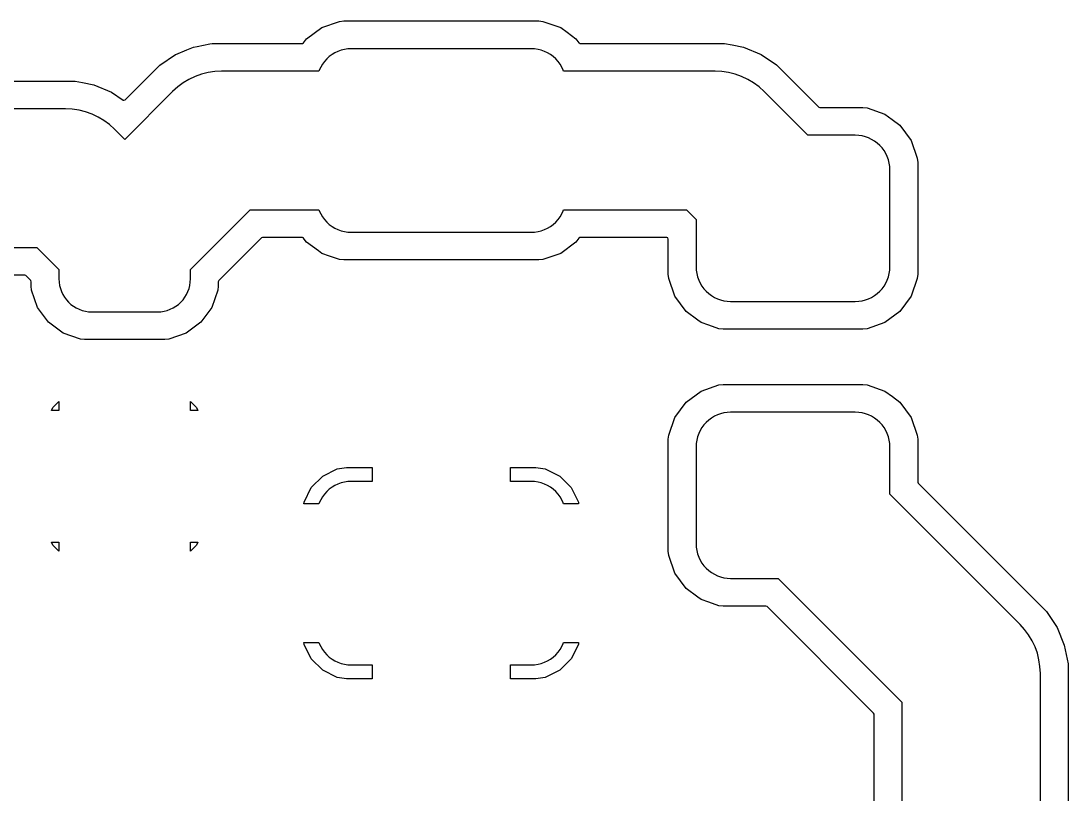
# Model space of a CAD drawing. Header units: metres. Extents: x 44.9 to 117.2, y -105.5 to -49.4.
# Drawn here: x 83.82 to 91.38, y -71.74 to -66.15 of the extents above; entities that cross this region are included whole.
import ezdxf

# ---------------------------------------------------------------- set-up
doc = ezdxf.new("R2010")
doc.units = ezdxf.units.M

msp = doc.modelspace()

# ---------------------------------------------------------------- linework, layer by layer
for points in [[(82.3239, -66.5895), (84.2075, -66.5895), (84.2075, -66.5895), (84.2075, -66.5895), (84.2075, -66.5895), (84.2075, -66.5895), (84.2075, -66.5895), (84.2613, -66.6002), (84.3428, -66.6164), (84.3428, -66.6164), (84.3428, -66.6164), (84.3428, -66.6164), (84.3428, -66.6164), (84.3428, -66.6164), (84.4703, -66.6692), (84.4703, -66.6692), (84.4703, -66.6692), (84.4703, -66.6692), (84.4703, -66.6692), (84.4703, -66.6692), (84.5544, -66.7254), (84.5608, -66.7273), (84.5689, -66.724), (84.8195, -66.4734), (84.8195, -66.4734), (84.8195, -66.4734), (84.8195, -66.4734), (84.8195, -66.4734), (84.8195, -66.4734), (84.9332, -66.3974), (84.9332, -66.3974), (84.9332, -66.3974), (84.9332, -66.3974), (84.9332, -66.3974), (84.9332, -66.3974), (84.9332, -66.3974), (84.9342, -66.3967), (84.9342, -66.3967), (84.9342, -66.3967), (84.9342, -66.3967), (84.9342, -66.3967), (84.9342, -66.3967), (85.0156, -66.363), (85.0617, -66.3439), (85.0617, -66.3439), (85.0617, -66.3439), (85.0617, -66.3439), (85.0617, -66.3439), (85.0617, -66.3439), (85.0617, -66.3439), (85.0617, -66.3439), (85.0617, -66.3439), (85.0617, -66.3439), (85.0617, -66.3439), (85.0886, -66.3386), (85.0886, -66.3386), (85.0886, -66.3386), (85.0886, -66.3386), (85.0886, -66.3386), (85.0886, -66.3386), (85.0886, -66.3386), (85.0886, -66.3386), (85.0886, -66.3386), (85.0886, -66.3386), (85.0886, -66.3386), (85.0886, -66.3386), (85.0886, -66.3386), (85.0886, -66.3386), (85.0886, -66.3386), (85.0886, -66.3386), (85.0886, -66.3386), (85.0886, -66.3386), (85.0886, -66.3386), (85.0886, -66.3386), (85.0886, -66.3386), (85.0886, -66.3386), (85.0886, -66.3386), (85.0886, -66.3386), (85.0886, -66.3386), (85.0886, -66.3386), (85.0886, -66.3386), (85.0886, -66.3386), (85.0886, -66.3386), (85.0886, -66.3386), (85.0886, -66.3386), (85.0886, -66.3386), (85.0886, -66.3386), (85.0886, -66.3386), (85.0886, -66.3386), (85.0886, -66.3386), (85.0886, -66.3386), (85.0886, -66.3386), (85.0886, -66.3386), (85.0886, -66.3386), (85.0886, -66.3386), (85.0886, -66.3386), (85.0886, -66.3386), (85.0886, -66.3386), (85.0886, -66.3386), (85.0886, -66.3386), (85.0886, -66.3386), (85.1816, -66.3201), (85.197, -66.317), (85.197, -66.317), (85.197, -66.317), (85.197, -66.317), (85.197, -66.317), (85.197, -66.317), (85.8488, -66.317), (85.8506, -66.3169), (85.8581, -66.3123), (85.8798, -66.2829), (85.8798, -66.2829), (85.8798, -66.2829), (85.8798, -66.2829), (85.8798, -66.2829), (85.8798, -66.2829), (85.8798, -66.2829), (85.8798, -66.2829), (85.8798, -66.2829), (85.8798, -66.2829), (85.8798, -66.2829), (85.8798, -66.2829), (85.9891, -66.2022), (85.9891, -66.2022), (85.9891, -66.2022), (85.9891, -66.2022), (85.9891, -66.2022), (85.9891, -66.2022), (85.9891, -66.2022), (85.9891, -66.2022), (85.9891, -66.2022), (85.9891, -66.2022), (85.9891, -66.2022), (85.9891, -66.2022), (85.9891, -66.2022), (86.1173, -66.1574), (86.1173, -66.1574), (86.1173, -66.1574), (86.1173, -66.1574), (86.1173, -66.1574), (86.1173, -66.1574), (86.1477, -66.1545), (86.1477, -66.1545), (86.1477, -66.1545), (86.1477, -66.1545), (87.5563, -66.1545), (87.5563, -66.1545), (87.5563, -66.1545), (87.5563, -66.1545), (87.5867, -66.1574), (87.5867, -66.1574), (87.5867, -66.1574), (87.5867, -66.1574), (87.5867, -66.1574), (87.5867, -66.1574), (87.7149, -66.2022), (87.7149, -66.2022), (87.7149, -66.2022), (87.7149, -66.2022), (87.7149, -66.2022), (87.7149, -66.2022), (87.7149, -66.2022), (87.7149, -66.2022), (87.7149, -66.2022), (87.7149, -66.2022), (87.7149, -66.2022), (87.7149, -66.2022), (87.7149, -66.2022), (87.7609, -66.2361), (87.8242, -66.2829), (87.8242, -66.2829), (87.8242, -66.2829), (87.8242, -66.2829), (87.8242, -66.2829), (87.8242, -66.2829), (87.8242, -66.2829), (87.8242, -66.2829), (87.8383, -66.302), (87.8459, -66.3123), (87.8459, -66.3123), (87.847, -66.3136), (87.8552, -66.317), (88.8985, -66.317), (88.8985, -66.317), (88.8985, -66.317), (88.8985, -66.317), (88.8985, -66.317), (88.8985, -66.317), (88.9523, -66.3277), (89.0338, -66.3439), (89.0338, -66.3439), (89.0338, -66.3439), (89.0338, -66.3439), (89.0338, -66.3439), (89.0338, -66.3439), (89.1613, -66.3967), (89.1613, -66.3967), (89.1613, -66.3967), (89.1613, -66.3967), (89.1613, -66.3967), (89.1613, -66.3967), (89.2731, -66.4714), (89.276, -66.4734), (89.276, -66.4734), (89.276, -66.4734), (89.276, -66.4734), (89.276, -66.4734), (89.276, -66.4734), (89.5788, -66.7761), (89.5869, -66.7795), (89.8963, -66.7795), (89.8963, -66.7795), (89.8963, -66.7795), (89.8963, -66.7795), (89.9267, -66.7824), (89.9267, -66.7824), (89.9267, -66.7824), (89.9267, -66.7824), (89.9267, -66.7824), (89.9267, -66.7824), (90.0549, -66.8272), (90.0549, -66.8272), (90.0549, -66.8272), (90.0549, -66.8272), (90.0549, -66.8272), (90.0549, -66.8272), (90.0549, -66.8272), (90.0549, -66.8272), (90.0549, -66.8272), (90.0549, -66.8272), (90.0549, -66.8272), (90.0549, -66.8272), (90.0549, -66.8272), (90.108, -66.8664), (90.1642, -66.9078), (90.1642, -66.9078), (90.1642, -66.9078), (90.1642, -66.9078), (90.1642, -66.9078), (90.1642, -66.9078), (90.1642, -66.9078), (90.1642, -66.9078), (90.2448, -67.0171), (90.2448, -67.0171), (90.2448, -67.0171), (90.2448, -67.0171), (90.2448, -67.0171), (90.2448, -67.0171), (90.2448, -67.0171), (90.2448, -67.0171), (90.2896, -67.1453), (90.2896, -67.1453), (90.2896, -67.1453), (90.2896, -67.1453), (90.2896, -67.1453), (90.2896, -67.1453), (90.2925, -67.1757), (90.2925, -67.1757), (90.2925, -67.1757), (90.2925, -67.1757), (90.2925, -67.9843), (90.2925, -67.9843), (90.2925, -67.9843), (90.2925, -67.9843), (90.2896, -68.0147), (90.2896, -68.0147), (90.2896, -68.0147), (90.2896, -68.0147), (90.2896, -68.0147), (90.2896, -68.0147), (90.2448, -68.1429), (90.2448, -68.1429), (90.2448, -68.1429), (90.2448, -68.1429), (90.2448, -68.1429), (90.2448, -68.1429), (90.2448, -68.1429), (90.2448, -68.1429), (90.1642, -68.2522), (90.1642, -68.2522), (90.1642, -68.2522), (90.1642, -68.2522), (90.1642, -68.2522), (90.1642, -68.2522), (90.1642, -68.2522), (90.1642, -68.2522), (90.0549, -68.3328), (90.0549, -68.3328), (90.0549, -68.3328), (90.0549, -68.3328), (90.0549, -68.3328), (90.0549, -68.3328), (90.0549, -68.3328), (90.0549, -68.3328), (89.9267, -68.3776), (89.9267, -68.3776), (89.9267, -68.3776), (89.9267, -68.3776), (89.9267, -68.3776), (89.9267, -68.3776), (89.8963, -68.3805), (89.8963, -68.3805), (89.8963, -68.3805), (89.8963, -68.3805), (88.8877, -68.3805), (88.8877, -68.3805), (88.8877, -68.3805), (88.8877, -68.3805), (88.8573, -68.3776), (88.8573, -68.3776), (88.8573, -68.3776), (88.8573, -68.3776), (88.8573, -68.3776), (88.8573, -68.3776), (88.8573, -68.3776), (88.8573, -68.3776), (88.8573, -68.3776), (88.8573, -68.3776), (88.8573, -68.3776), (88.8573, -68.3776), (88.8573, -68.3776), (88.8573, -68.3776), (88.8573, -68.3776), (88.7841, -68.352), (88.7291, -68.3328), (88.7291, -68.3328), (88.7291, -68.3328), (88.7291, -68.3328), (88.7291, -68.3328), (88.7291, -68.3328), (88.7291, -68.3328), (88.7291, -68.3328), (88.7291, -68.3328), (88.7291, -68.3328), (88.7291, -68.3328), (88.7291, -68.3328), (88.7291, -68.3328), (88.7291, -68.3328), (88.7291, -68.3328), (88.7291, -68.3328), (88.7291, -68.3328), (88.7291, -68.3328), (88.7291, -68.3328), (88.7291, -68.3328), (88.7291, -68.3328), (88.7291, -68.3328), (88.7291, -68.3328), (88.7291, -68.3328), (88.7291, -68.3328), (88.7291, -68.3328), (88.7291, -68.3328), (88.7291, -68.3328), (88.7291, -68.3328), (88.7291, -68.3328), (88.7291, -68.3328), (88.7291, -68.3328), (88.7045, -68.3147), (88.6198, -68.2522), (88.6198, -68.2522), (88.6198, -68.2522), (88.6198, -68.2522), (88.6198, -68.2522), (88.6198, -68.2522), (88.6198, -68.2522), (88.6198, -68.2522), (88.5392, -68.1429), (88.5392, -68.1429), (88.5392, -68.1429), (88.5392, -68.1429), (88.5392, -68.1429), (88.5392, -68.1429), (88.5392, -68.1429), (88.5392, -68.1429), (88.5392, -68.1429), (88.5392, -68.1429), (88.5392, -68.1429), (88.5392, -68.1429), (88.5392, -68.1429), (88.4944, -68.0147), (88.4944, -68.0147), (88.4944, -68.0147), (88.4944, -68.0147), (88.4944, -68.0147), (88.4944, -68.0147), (88.4915, -67.9843), (88.4915, -67.9843), (88.4915, -67.9843), (88.4915, -67.9843), (88.4915, -67.7295), (88.4881, -67.7214), (88.48, -67.718), (87.8552, -67.718), (87.8534, -67.7181), (87.8459, -67.7227), (87.8242, -67.7522), (87.8242, -67.7522), (87.8242, -67.7522), (87.8242, -67.7522), (87.8242, -67.7522), (87.8242, -67.7522), (87.8242, -67.7522), (87.8242, -67.7522), (87.7149, -67.8328), (87.7149, -67.8328), (87.7149, -67.8328), (87.7149, -67.8328), (87.7149, -67.8328), (87.7149, -67.8328), (87.7149, -67.8328), (87.7149, -67.8328), (87.5867, -67.8776), (87.5867, -67.8776), (87.5867, -67.8776), (87.5867, -67.8776), (87.5867, -67.8776), (87.5867, -67.8776), (87.5563, -67.8805), (87.5563, -67.8805), (87.5563, -67.8805), (87.5563, -67.8805), (86.1477, -67.8805), (86.1477, -67.8805), (86.1477, -67.8805), (86.1477, -67.8805), (86.1173, -67.8776), (86.1173, -67.8776), (86.1173, -67.8776), (86.1173, -67.8776), (86.1173, -67.8776), (86.1173, -67.8776), (86.1173, -67.8776), (86.1173, -67.8776), (86.1173, -67.8776), (86.1173, -67.8776), (86.1173, -67.8776), (86.1173, -67.8776), (86.1173, -67.8776), (86.1173, -67.8776), (86.1173, -67.8776), (86.0441, -67.852), (85.9891, -67.8328), (85.9891, -67.8328), (85.9891, -67.8328), (85.9891, -67.8328), (85.9891, -67.8328), (85.9891, -67.8328), (85.9891, -67.8328), (85.9891, -67.8328), (85.9891, -67.8328), (85.9891, -67.8328), (85.9891, -67.8328), (85.9891, -67.8328), (85.9891, -67.8328), (85.9891, -67.8328), (85.9891, -67.8328), (85.9891, -67.8328), (85.9891, -67.8328), (85.9891, -67.8328), (85.9891, -67.8328), (85.9891, -67.8328), (85.9891, -67.8328), (85.9891, -67.8328), (85.9891, -67.8328), (85.9891, -67.8328), (85.9891, -67.8328), (85.9891, -67.8328), (85.9891, -67.8328), (85.9891, -67.8328), (85.9891, -67.8328), (85.9891, -67.8328), (85.9891, -67.8328), (85.9891, -67.8328), (85.9645, -67.8147), (85.8798, -67.7522), (85.8798, -67.7522), (85.8798, -67.7522), (85.8798, -67.7522), (85.8798, -67.7522), (85.8798, -67.7522), (85.8798, -67.7522), (85.8798, -67.7522), (85.8631, -67.7295), (85.8581, -67.7227), (85.8581, -67.7227), (85.857, -67.7214), (85.8488, -67.718), (85.5609, -67.718), (85.5528, -67.7214), (85.2449, -68.0293), (85.2415, -68.0374), (85.2415, -68.0703), (85.2415, -68.0703), (85.2415, -68.0703), (85.2415, -68.0703), (85.2387, -68.0998), (85.2387, -68.0998), (85.2387, -68.0998), (85.2387, -68.0998), (85.2387, -68.0998), (85.2387, -68.0998), (85.1951, -68.2245), (85.1951, -68.2245), (85.1951, -68.2245), (85.1951, -68.2245), (85.1951, -68.2245), (85.1951, -68.2245), (85.1951, -68.2245), (85.1951, -68.2245), (85.1167, -68.3307), (85.1167, -68.3307), (85.1167, -68.3307), (85.1167, -68.3307), (85.1167, -68.3307), (85.1167, -68.3307), (85.1167, -68.3307), (85.1167, -68.3307), (85.0105, -68.4091), (85.0105, -68.4091), (85.0105, -68.4091), (85.0105, -68.4091), (85.0105, -68.4091), (85.0105, -68.4091), (85.0105, -68.4091), (85.0105, -68.4091), (84.8858, -68.4527), (84.8858, -68.4527), (84.8858, -68.4527), (84.8858, -68.4527), (84.8858, -68.4527), (84.8858, -68.4527), (84.8563, -68.4555), (84.8563, -68.4555), (84.8563, -68.4555), (84.8563, -68.4555), (84.2757, -68.4555), (84.2757, -68.4555), (84.2757, -68.4555), (84.2757, -68.4555), (84.2462, -68.4527), (84.2462, -68.4527), (84.2462, -68.4527), (84.2462, -68.4527), (84.2462, -68.4527), (84.2462, -68.4527), (84.1215, -68.4091), (84.1215, -68.4091), (84.1215, -68.4091), (84.1215, -68.4091), (84.1215, -68.4091), (84.1215, -68.4091), (84.1215, -68.4091), (84.1215, -68.4091), (84.0153, -68.3307), (84.0153, -68.3307), (84.0153, -68.3307), (84.0153, -68.3307), (84.0153, -68.3307), (84.0153, -68.3307), (84.0153, -68.3307), (84.0153, -68.3307), (83.9369, -68.2245), (83.9369, -68.2245), (83.9369, -68.2245), (83.9369, -68.2245), (83.9369, -68.2245), (83.9369, -68.2245), (83.9369, -68.2245), (83.9369, -68.2245), (83.8933, -68.0998), (83.8933, -68.0998), (83.8933, -68.0998), (83.8933, -68.0998), (83.8933, -68.0998), (83.8933, -68.0998), (83.8905, -68.0703), (83.8905, -68.0703), (83.8905, -68.0703), (83.8905, -68.0703), (83.8905, -68.0374), (83.8871, -68.0293), (83.8517, -67.9939), (83.8436, -67.9905), (82.3239, -67.9905)], [(82.22, -67.7903), (83.9313, -67.7903), (83.9313, -67.7903), (83.9313, -67.7903), (83.9313, -67.7903), (83.9313, -67.7903), (83.9313, -67.7903), (83.9313, -67.7903), (83.9313, -67.7903), (83.9313, -67.7903), (83.9313, -67.7903), (83.9313, -67.7903), (83.9313, -67.7903), (83.9313, -67.7903), (83.9313, -67.7903), (83.9313, -67.7903), (83.9313, -67.7903), (83.9313, -67.7903), (83.9313, -67.7903), (84.091, -67.95), (84.091, -67.95), (84.091, -67.95), (84.091, -67.95), (84.091, -67.95), (84.091, -67.95), (84.091, -67.95), (84.091, -67.95), (84.091, -67.95), (84.091, -67.95), (84.091, -67.95), (84.091, -67.95), (84.091, -67.95), (84.091, -67.95), (84.091, -67.95), (84.091, -67.95), (84.091, -67.95), (84.091, -67.95), (84.091, -68.0175), (84.0921, -68.0408), (84.0956, -68.0638), (84.1012, -68.0864), (84.1091, -68.1084), (84.119, -68.1295), (84.131, -68.1494), (84.1449, -68.1682), (84.1606, -68.1854), (84.1778, -68.2011), (84.1966, -68.215), (84.2165, -68.227), (84.2376, -68.2369), (84.2596, -68.2448), (84.2596, -68.2448), (84.2822, -68.2504), (84.3052, -68.2539), (84.3285, -68.255), (84.8035, -68.255), (84.8268, -68.2539), (84.8498, -68.2504), (84.8724, -68.2448), (84.8944, -68.2369), (84.9155, -68.227), (84.9354, -68.215), (84.9542, -68.2011), (84.9714, -68.1854), (84.9871, -68.1682), (85.001, -68.1494), (85.013, -68.1295), (85.0229, -68.1084), (85.0308, -68.0864), (85.0308, -68.0864), (85.0364, -68.0638), (85.0399, -68.0408), (85.041, -68.0175), (85.041, -67.95), (85.041, -67.95), (85.041, -67.95), (85.041, -67.95), (85.041, -67.95), (85.041, -67.95), (85.041, -67.95), (85.041, -67.95), (85.041, -67.95), (85.041, -67.95), (85.041, -67.95), (85.041, -67.95), (85.041, -67.95), (85.041, -67.95), (85.041, -67.95), (85.041, -67.95), (85.041, -67.95), (85.041, -67.95), (85.4732, -67.5178), (85.4732, -67.5178), (85.4732, -67.5178), (85.4732, -67.5178), (85.4732, -67.5178), (85.4732, -67.5178), (85.4732, -67.5178), (85.4732, -67.5178), (85.4732, -67.5178), (85.4732, -67.5178), (85.4732, -67.5178), (85.4732, -67.5178), (85.4732, -67.5178), (85.4732, -67.5178), (85.4732, -67.5178), (85.4732, -67.5178), (85.4732, -67.5178), (85.4732, -67.5178), (85.9682, -67.5178), (85.9682, -67.5178), (85.9682, -67.5178), (85.9682, -67.5178), (85.9682, -67.5178), (85.9682, -67.5178), (85.9682, -67.5178), (85.9682, -67.5178), (85.9682, -67.5178), (85.9682, -67.5178), (85.9682, -67.5178), (85.9682, -67.5178), (85.9682, -67.5178), (85.9682, -67.5178), (85.9682, -67.5178), (85.9682, -67.5178), (85.9682, -67.5178), (85.9682, -67.5178), (85.9682, -67.5178), (85.9682, -67.5178), (85.9682, -67.5178), (85.9682, -67.5178), (85.9682, -67.5178), (85.9682, -67.5178), (85.9682, -67.5178), (85.9682, -67.5178), (85.9682, -67.5178), (85.9682, -67.5178), (85.971, -67.5257), (85.9815, -67.5478), (85.9941, -67.5689), (86.0087, -67.5886), (86.0252, -67.6068), (86.0434, -67.6233), (86.0631, -67.6379), (86.0842, -67.6505), (86.1063, -67.661), (86.1294, -67.6692), (86.1294, -67.6692), (86.1532, -67.6752), (86.1775, -67.6788), (86.202, -67.68), (87.502, -67.68), (87.5265, -67.6788), (87.5508, -67.6752), (87.5746, -67.6692), (87.5977, -67.661), (87.6198, -67.6505), (87.6409, -67.6379), (87.6606, -67.6233), (87.6788, -67.6068), (87.6953, -67.5886), (87.7099, -67.5689), (87.7225, -67.5478), (87.733, -67.5257), (87.7358, -67.5178), (87.7358, -67.5178), (87.7358, -67.5178), (87.7358, -67.5178), (87.7358, -67.5178), (87.7358, -67.5178), (87.7358, -67.5178), (87.7358, -67.5178), (87.7358, -67.5178), (87.7358, -67.5178), (87.7358, -67.5178), (87.7358, -67.5178), (87.7358, -67.5178), (87.7358, -67.5178), (87.7358, -67.5178), (87.7358, -67.5178), (87.7358, -67.5178), (87.7358, -67.5178), (87.7358, -67.5178), (87.7358, -67.5178), (87.7358, -67.5178), (87.7358, -67.5178), (87.7358, -67.5178), (87.7358, -67.5178), (87.7358, -67.5178), (87.7358, -67.5178), (87.7358, -67.5178), (87.7358, -67.5178), (88.6223, -67.5178), (88.6223, -67.5178), (88.6223, -67.5178), (88.6223, -67.5178), (88.6223, -67.5178), (88.6223, -67.5178), (88.6223, -67.5178), (88.6223, -67.5178), (88.6223, -67.5178), (88.6223, -67.5178), (88.6223, -67.5178), (88.6223, -67.5178), (88.6223, -67.5178), (88.6223, -67.5178), (88.6223, -67.5178), (88.6223, -67.5178), (88.6223, -67.5178), (88.6223, -67.5178), (88.692, -67.5875), (88.692, -67.5875), (88.692, -67.5875), (88.692, -67.5875), (88.692, -67.5875), (88.692, -67.5875), (88.692, -67.5875), (88.692, -67.5875), (88.692, -67.5875), (88.692, -67.5875), (88.692, -67.5875), (88.692, -67.5875), (88.692, -67.5875), (88.692, -67.5875), (88.692, -67.5875), (88.692, -67.5875), (88.692, -67.5875), (88.692, -67.5875), (88.692, -67.93), (88.6932, -67.9545), (88.6968, -67.9788), (88.7028, -68.0026), (88.711, -68.0257), (88.7215, -68.0478), (88.7341, -68.0689), (88.7487, -68.0886), (88.7652, -68.1068), (88.7834, -68.1233), (88.8031, -68.1379), (88.8242, -68.1505), (88.8463, -68.161), (88.8694, -68.1692), (88.8694, -68.1692), (88.8932, -68.1752), (88.9175, -68.1788), (88.942, -68.18), (89.842, -68.18), (89.8665, -68.1788), (89.8908, -68.1752), (89.9146, -68.1692), (89.9377, -68.161), (89.9598, -68.1505), (89.9809, -68.1379), (90.0006, -68.1233), (90.0188, -68.1068), (90.0353, -68.0886), (90.0499, -68.0689), (90.0625, -68.0478), (90.073, -68.0257), (90.0812, -68.0026), (90.0812, -68.0026), (90.0872, -67.9788), (90.0908, -67.9545), (90.092, -67.93), (90.092, -67.23), (90.0908, -67.2055), (90.0872, -67.1812), (90.0812, -67.1574), (90.073, -67.1343), (90.0625, -67.1122), (90.0499, -67.0911), (90.0353, -67.0714), (90.0188, -67.0532), (90.0006, -67.0367), (89.9809, -67.0221), (89.9598, -67.0095), (89.9377, -66.999), (89.9146, -66.9908), (89.9146, -66.9908), (89.8908, -66.9848), (89.8665, -66.9812), (89.842, -66.98), (89.4995, -66.98), (89.4995, -66.98), (89.4995, -66.98), (89.4995, -66.98), (89.4995, -66.98), (89.4995, -66.98), (89.4995, -66.98), (89.4995, -66.98), (89.4995, -66.98), (89.4995, -66.98), (89.4995, -66.98), (89.4995, -66.98), (89.4995, -66.98), (89.4995, -66.98), (89.4995, -66.98), (89.4995, -66.98), (89.4995, -66.98), (89.4995, -66.98), (89.1832, -66.6638), (89.1469, -66.6308), (89.1074, -66.6016), (89.0653, -66.5763), (89.0209, -66.5553), (88.9747, -66.5388), (88.9747, -66.5388), (88.9271, -66.5269), (88.8785, -66.5197), (88.8295, -66.5172), (87.7358, -66.5172), (87.7358, -66.5172), (87.7358, -66.5172), (87.7358, -66.5172), (87.7358, -66.5172), (87.7358, -66.5172), (87.7358, -66.5172), (87.7358, -66.5172), (87.7358, -66.5172), (87.7358, -66.5172), (87.7358, -66.5172), (87.7358, -66.5172), (87.7358, -66.5172), (87.7358, -66.5172), (87.7358, -66.5172), (87.7358, -66.5172), (87.7358, -66.5172), (87.7358, -66.5172), (87.7358, -66.5172), (87.7358, -66.5172), (87.7358, -66.5172), (87.7358, -66.5172), (87.7358, -66.5172), (87.7358, -66.5172), (87.7358, -66.5172), (87.7358, -66.5172), (87.7358, -66.5172), (87.7358, -66.5172), (87.733, -66.5093), (87.7225, -66.4872), (87.7099, -66.4661), (87.6953, -66.4464), (87.6788, -66.4282), (87.6606, -66.4117), (87.6409, -66.3971), (87.6198, -66.3845), (87.5977, -66.374), (87.5746, -66.3658), (87.5746, -66.3658), (87.5508, -66.3598), (87.5265, -66.3562), (87.502, -66.355), (86.202, -66.355), (86.1775, -66.3562), (86.1532, -66.3598), (86.1294, -66.3658), (86.1063, -66.374), (86.0842, -66.3845), (86.0631, -66.3971), (86.0434, -66.4117), (86.0252, -66.4282), (86.0087, -66.4464), (85.9941, -66.4661), (85.9815, -66.4872), (85.971, -66.5093), (85.9682, -66.5172), (85.9682, -66.5172), (85.9682, -66.5172), (85.9682, -66.5172), (85.9682, -66.5172), (85.9682, -66.5172), (85.9682, -66.5172), (85.9682, -66.5172), (85.9682, -66.5172), (85.9682, -66.5172), (85.9682, -66.5172), (85.9682, -66.5172), (85.9682, -66.5172), (85.9682, -66.5172), (85.9682, -66.5172), (85.9682, -66.5172), (85.9682, -66.5172), (85.9682, -66.5172), (85.9682, -66.5172), (85.9682, -66.5172), (85.9682, -66.5172), (85.9682, -66.5172), (85.9682, -66.5172), (85.9682, -66.5172), (85.9682, -66.5172), (85.9682, -66.5172), (85.9682, -66.5172), (85.9682, -66.5172), (85.266, -66.5172), (85.217, -66.5197), (85.1684, -66.5269), (85.1208, -66.5388), (85.0746, -66.5553), (85.0302, -66.5763), (84.9881, -66.6016), (84.9486, -66.6308), (84.9123, -66.6638), (84.566, -67.01), (84.566, -67.01), (84.566, -67.01), (84.566, -67.01), (84.566, -67.01), (84.566, -67.01), (84.566, -67.01), (84.566, -67.01), (84.566, -67.01), (84.566, -67.01), (84.566, -67.01), (84.566, -67.01), (84.566, -67.01), (84.566, -67.01), (84.566, -67.01), (84.566, -67.01), (84.566, -67.01), (84.566, -67.01), (84.566, -67.01), (84.566, -67.01), (84.566, -67.01), (84.566, -67.01), (84.566, -67.01), (84.566, -67.01), (84.566, -67.01), (84.566, -67.01), (84.566, -67.01), (84.566, -67.01), (84.566, -67.01), (84.566, -67.01), (84.566, -67.01), (84.566, -67.01), (84.566, -67.01), (84.566, -67.01), (84.4922, -66.9363), (84.4559, -66.9033), (84.4164, -66.8741), (84.3743, -66.8488), (84.3299, -66.8278), (84.2837, -66.8113), (84.2837, -66.8113), (84.2361, -66.7994), (84.1875, -66.7922), (84.1385, -66.7897), (82.22, -66.7897)], [(89.9775, -80.4771), (89.9775, -71.1609), (89.9741, -71.1528), (89.2052, -70.3839), (89.1971, -70.3805), (88.8877, -70.3805), (88.8877, -70.3805), (88.8877, -70.3805), (88.8877, -70.3805), (88.8573, -70.3776), (88.8573, -70.3776), (88.8573, -70.3776), (88.8573, -70.3776), (88.8573, -70.3776), (88.8573, -70.3776), (88.8573, -70.3776), (88.8573, -70.3776), (88.8573, -70.3776), (88.8573, -70.3776), (88.8573, -70.3776), (88.8573, -70.3776), (88.8573, -70.3776), (88.8573, -70.3776), (88.8573, -70.3776), (88.7841, -70.352), (88.7291, -70.3328), (88.7291, -70.3328), (88.7291, -70.3328), (88.7291, -70.3328), (88.7291, -70.3328), (88.7291, -70.3328), (88.7291, -70.3328), (88.7291, -70.3328), (88.7291, -70.3328), (88.7291, -70.3328), (88.7291, -70.3328), (88.7291, -70.3328), (88.7291, -70.3328), (88.7291, -70.3328), (88.7291, -70.3328), (88.7291, -70.3328), (88.7291, -70.3328), (88.7291, -70.3328), (88.7291, -70.3328), (88.7291, -70.3328), (88.7291, -70.3328), (88.7291, -70.3328), (88.7291, -70.3328), (88.7291, -70.3328), (88.7291, -70.3328), (88.7291, -70.3328), (88.7291, -70.3328), (88.7291, -70.3328), (88.7291, -70.3328), (88.7291, -70.3328), (88.7291, -70.3328), (88.7291, -70.3328), (88.7045, -70.3147), (88.6198, -70.2522), (88.6198, -70.2522), (88.6198, -70.2522), (88.6198, -70.2522), (88.6198, -70.2522), (88.6198, -70.2522), (88.6198, -70.2522), (88.6198, -70.2522), (88.5392, -70.1429), (88.5392, -70.1429), (88.5392, -70.1429), (88.5392, -70.1429), (88.5392, -70.1429), (88.5392, -70.1429), (88.5392, -70.1429), (88.5392, -70.1429), (88.5392, -70.1429), (88.5392, -70.1429), (88.5392, -70.1429), (88.5392, -70.1429), (88.5392, -70.1429), (88.4944, -70.0147), (88.4944, -70.0147), (88.4944, -70.0147), (88.4944, -70.0147), (88.4944, -70.0147), (88.4944, -70.0147), (88.4915, -69.9843), (88.4915, -69.9843), (88.4915, -69.9843), (88.4915, -69.9843), (88.4915, -69.1757), (88.4915, -69.1757), (88.4915, -69.1757), (88.4915, -69.1757), (88.4944, -69.1453), (88.4944, -69.1453), (88.4944, -69.1453), (88.4944, -69.1453), (88.4944, -69.1453), (88.4944, -69.1453), (88.5392, -69.0171), (88.5392, -69.0171), (88.5392, -69.0171), (88.5392, -69.0171), (88.5392, -69.0171), (88.5392, -69.0171), (88.5392, -69.0171), (88.5392, -69.0171), (88.5392, -69.0171), (88.5392, -69.0171), (88.5392, -69.0171), (88.5392, -69.0171), (88.5392, -69.0171), (88.6198, -68.9079), (88.6198, -68.9079), (88.6198, -68.9079), (88.6198, -68.9079), (88.6198, -68.9079), (88.6198, -68.9079), (88.6198, -68.9079), (88.6198, -68.9079), (88.6198, -68.9079), (88.6198, -68.9079), (88.6198, -68.9079), (88.6198, -68.9079), (88.7291, -68.8272), (88.7291, -68.8272), (88.7291, -68.8272), (88.7291, -68.8272), (88.7291, -68.8272), (88.7291, -68.8272), (88.7291, -68.8272), (88.7291, -68.8272), (88.7291, -68.8272), (88.7291, -68.8272), (88.7291, -68.8272), (88.7291, -68.8272), (88.7291, -68.8272), (88.8573, -68.7824), (88.8573, -68.7824), (88.8573, -68.7824), (88.8573, -68.7824), (88.8573, -68.7824), (88.8573, -68.7824), (88.8877, -68.7795), (88.8877, -68.7795), (88.8877, -68.7795), (88.8877, -68.7795), (89.8963, -68.7795), (89.8963, -68.7795), (89.8963, -68.7795), (89.8963, -68.7795), (89.9267, -68.7824), (89.9267, -68.7824), (89.9267, -68.7824), (89.9267, -68.7824), (89.9267, -68.7824), (89.9267, -68.7824), (90.0549, -68.8272), (90.0549, -68.8272), (90.0549, -68.8272), (90.0549, -68.8272), (90.0549, -68.8272), (90.0549, -68.8272), (90.0549, -68.8272), (90.0549, -68.8272), (90.0549, -68.8272), (90.0549, -68.8272), (90.0549, -68.8272), (90.0549, -68.8272), (90.0549, -68.8272), (90.1095, -68.8675), (90.1642, -68.9079), (90.1642, -68.9079), (90.1642, -68.9079), (90.1642, -68.9079), (90.1642, -68.9079), (90.1642, -68.9079), (90.1642, -68.9079), (90.1642, -68.9079), (90.2448, -69.0171), (90.2448, -69.0171), (90.2448, -69.0171), (90.2448, -69.0171), (90.2448, -69.0171), (90.2448, -69.0171), (90.2448, -69.0171), (90.2448, -69.0171), (90.2896, -69.1453), (90.2896, -69.1453), (90.2896, -69.1453), (90.2896, -69.1453), (90.2896, -69.1453), (90.2896, -69.1453), (90.2925, -69.1757), (90.2925, -69.1757), (90.2925, -69.1757), (90.2925, -69.1757), (90.2925, -69.4851), (90.2959, -69.4932), (91.2221, -70.4195), (91.2221, -70.4195), (91.2221, -70.4195), (91.2221, -70.4195), (91.2221, -70.4195), (91.2221, -70.4195), (91.2556, -70.4695), (91.2988, -70.5342), (91.2988, -70.5342), (91.2988, -70.5342), (91.2988, -70.5342), (91.2988, -70.5342), (91.2988, -70.5342), (91.3516, -70.6617), (91.3516, -70.6617), (91.3516, -70.6617), (91.3516, -70.6617), (91.3516, -70.6617), (91.3516, -70.6617), (91.3785, -70.797), (91.3785, -70.797), (91.3785, -70.797), (91.3785, -70.797), (91.3785, -70.797), (91.3785, -70.797), (91.3785, -80.841)], [(84.0377, -68.9675), (84.0478, -68.9459), (84.0478, -68.9459), (84.0478, -68.9459), (84.0478, -68.9459), (84.0478, -68.9459), (84.0478, -68.9459), (84.0478, -68.9459), (84.0478, -68.9459), (84.0478, -68.9459), (84.0478, -68.9459), (84.091, -68.9027), (84.091, -68.9027), (84.091, -68.9027), (84.091, -68.9027), (84.091, -68.9027), (84.091, -68.9027), (84.091, -68.9027), (84.091, -68.9027), (84.091, -68.9027), (84.091, -68.9027), (84.091, -68.9027), (84.091, -68.9027), (84.091, -68.9027), (84.091, -68.9027), (84.091, -68.9027), (84.091, -68.9027), (84.091, -68.9027), (84.091, -68.9027), (84.091, -68.9027), (84.091, -68.9027), (84.091, -68.9027), (84.091, -68.9027), (84.091, -68.9027), (84.091, -68.9027), (84.091, -68.9027), (84.091, -68.9027), (84.091, -68.9027), (84.091, -68.9027), (84.091, -68.9027), (84.091, -68.9027), (84.091, -68.9027), (84.091, -68.9027), (84.091, -68.9027), (84.091, -68.9027), (84.091, -68.9027), (84.091, -68.9027), (84.091, -68.9027), (84.091, -68.9027), (84.091, -68.9027), (84.091, -68.9027), (84.091, -68.9027), (84.091, -68.9027), (84.091, -68.9027), (84.091, -68.9027), (84.091, -68.9027), (84.091, -68.9027), (84.091, -68.9027), (84.091, -68.9027), (84.091, -68.9027), (84.091, -68.9027), (84.091, -68.9675), (84.091, -68.9675), (84.091, -68.9675), (84.091, -68.9675), (84.091, -68.9675), (84.091, -68.9675), (84.091, -68.9675), (84.091, -68.9675), (84.091, -68.9675), (84.091, -68.9675), (84.091, -68.9675), (84.091, -68.9675), (84.091, -68.9675), (84.091, -68.9675), (84.091, -68.9675), (84.091, -68.9675), (84.091, -68.9675), (84.091, -68.9675), (84.091, -68.9675), (84.091, -68.9675), (84.091, -68.9675), (84.091, -68.9675), (84.091, -68.9675), (84.091, -68.9675), (84.091, -68.9675), (84.091, -68.9675), (84.091, -68.9675), (84.091, -68.9675), (84.091, -68.9675), (84.091, -68.9675), (84.091, -68.9675), (84.091, -68.9675), (84.091, -68.9675), (84.091, -68.9675), (84.091, -68.9675), (84.091, -68.9675), (84.0377, -68.9675), (84.0377, -68.9675), (84.0377, -68.9675), (84.0377, -68.9675), (84.0377, -68.9675), (84.0377, -68.9675), (84.0377, -68.9675), (84.0377, -68.9675), (84.0377, -68.9675), (84.0377, -68.9675), (84.0377, -68.9675), (84.0377, -68.9675), (84.0377, -68.9675), (84.0377, -68.9675), (84.0377, -68.9675), (84.0377, -68.9675), (84.0377, -68.9675), (84.0377, -68.9675), (84.0377, -68.9675), (84.0377, -68.9675), (84.0377, -68.9675), (84.0377, -68.9675), (84.0377, -68.9675), (84.0377, -68.9675), (84.0377, -68.9675), (84.0377, -68.9675), (84.0377, -68.9675), (84.0377, -68.9675), (84.0377, -68.9675), (84.0377, -68.9675), (84.0377, -68.9675), (84.0377, -68.9675), (84.0377, -68.9675), (84.0377, -68.9675), (84.0377, -68.9675), (84.0377, -68.9675), (84.0377, -68.9675), (84.0377, -68.9675), (84.0377, -68.9675), (84.0377, -68.9675), (84.0377, -68.9675), (84.0377, -68.9675)], [(85.041, -68.9675), (85.041, -68.9027), (85.041, -68.9027), (85.041, -68.9027), (85.041, -68.9027), (85.041, -68.9027), (85.041, -68.9027), (85.041, -68.9027), (85.041, -68.9027), (85.041, -68.9027), (85.041, -68.9027), (85.041, -68.9027), (85.041, -68.9027), (85.041, -68.9027), (85.041, -68.9027), (85.041, -68.9027), (85.041, -68.9027), (85.041, -68.9027), (85.041, -68.9027), (85.041, -68.9027), (85.041, -68.9027), (85.041, -68.9027), (85.041, -68.9027), (85.041, -68.9027), (85.041, -68.9027), (85.041, -68.9027), (85.041, -68.9027), (85.041, -68.9027), (85.041, -68.9027), (85.041, -68.9027), (85.041, -68.9027), (85.041, -68.9027), (85.041, -68.9027), (85.041, -68.9027), (85.041, -68.9027), (85.041, -68.9027), (85.041, -68.9027), (85.041, -68.9027), (85.041, -68.9027), (85.041, -68.9027), (85.041, -68.9027), (85.041, -68.9027), (85.041, -68.9027), (85.041, -68.9027), (85.041, -68.9027), (85.041, -68.9027), (85.041, -68.9027), (85.041, -68.9027), (85.041, -68.9027), (85.041, -68.9027), (85.041, -68.9027), (85.0842, -68.9459), (85.0842, -68.9459), (85.0842, -68.9459), (85.0842, -68.9459), (85.0842, -68.9459), (85.0842, -68.9459), (85.0842, -68.9459), (85.0842, -68.9459), (85.0842, -68.9459), (85.0842, -68.9459), (85.0943, -68.9675), (85.0943, -68.9675), (85.0943, -68.9675), (85.0943, -68.9675), (85.0943, -68.9675), (85.0943, -68.9675), (85.0943, -68.9675), (85.0943, -68.9675), (85.0943, -68.9675), (85.0943, -68.9675), (85.0943, -68.9675), (85.0943, -68.9675), (85.0943, -68.9675), (85.0943, -68.9675), (85.0943, -68.9675), (85.0943, -68.9675), (85.0943, -68.9675), (85.0943, -68.9675), (85.0943, -68.9675), (85.0943, -68.9675), (85.0943, -68.9675), (85.0943, -68.9675), (85.0943, -68.9675), (85.0943, -68.9675), (85.0943, -68.9675), (85.0943, -68.9675), (85.0943, -68.9675), (85.0943, -68.9675), (85.0943, -68.9675), (85.0943, -68.9675), (85.0943, -68.9675), (85.0943, -68.9675), (85.0943, -68.9675), (85.0943, -68.9675), (85.0943, -68.9675), (85.0943, -68.9675), (85.0943, -68.9675), (85.0943, -68.9675), (85.0943, -68.9675), (85.0943, -68.9675), (85.0943, -68.9675), (85.0943, -68.9675), (85.041, -68.9675), (85.041, -68.9675), (85.041, -68.9675), (85.041, -68.9675), (85.041, -68.9675), (85.041, -68.9675), (85.041, -68.9675), (85.041, -68.9675), (85.041, -68.9675), (85.041, -68.9675), (85.041, -68.9675), (85.041, -68.9675), (85.041, -68.9675), (85.041, -68.9675), (85.041, -68.9675), (85.041, -68.9675), (85.041, -68.9675), (85.041, -68.9675), (85.041, -68.9675), (85.041, -68.9675), (85.041, -68.9675), (85.041, -68.9675), (85.041, -68.9675), (85.041, -68.9675), (85.041, -68.9675), (85.041, -68.9675), (85.041, -68.9675), (85.041, -68.9675), (85.041, -68.9675), (85.041, -68.9675), (85.041, -68.9675), (85.041, -68.9675), (85.041, -68.9675), (85.041, -68.9675), (85.041, -68.9675), (85.041, -68.9675)], [(91.1783, -80.772), (91.1783, -70.866), (91.1758, -70.817), (91.1686, -70.7684), (91.1567, -70.7208), (91.1402, -70.6746), (91.1192, -70.6302), (91.0939, -70.5881), (91.0647, -70.5486), (91.0317, -70.5123), (90.092, -69.5725), (90.092, -69.5725), (90.092, -69.5725), (90.092, -69.5725), (90.092, -69.5725), (90.092, -69.5725), (90.092, -69.5725), (90.092, -69.5725), (90.092, -69.5725), (90.092, -69.5725), (90.092, -69.5725), (90.092, -69.5725), (90.092, -69.5725), (90.092, -69.5725), (90.092, -69.5725), (90.092, -69.5725), (90.092, -69.5725), (90.092, -69.5725), (90.092, -69.23), (90.0908, -69.2055), (90.0872, -69.1812), (90.0812, -69.1574), (90.073, -69.1343), (90.0625, -69.1122), (90.0499, -69.0911), (90.0353, -69.0714), (90.0188, -69.0532), (90.0006, -69.0367), (89.9809, -69.0221), (89.9598, -69.0095), (89.9377, -68.999), (89.9146, -68.9908), (89.9146, -68.9908), (89.8908, -68.9848), (89.8665, -68.9812), (89.842, -68.98), (88.942, -68.98), (88.9175, -68.9812), (88.8932, -68.9848), (88.8694, -68.9908), (88.8463, -68.999), (88.8242, -69.0095), (88.8031, -69.0221), (88.7834, -69.0367), (88.7652, -69.0532), (88.7487, -69.0714), (88.7341, -69.0911), (88.7215, -69.1122), (88.711, -69.1343), (88.7028, -69.1574), (88.7028, -69.1574), (88.6968, -69.1812), (88.6932, -69.2055), (88.692, -69.23), (88.692, -69.93), (88.6932, -69.9545), (88.6968, -69.9788), (88.7028, -70.0026), (88.711, -70.0257), (88.7215, -70.0478), (88.7341, -70.0689), (88.7487, -70.0886), (88.7652, -70.1068), (88.7834, -70.1233), (88.8031, -70.1379), (88.8242, -70.1505), (88.8463, -70.161), (88.8694, -70.1692), (88.8694, -70.1692), (88.8932, -70.1752), (88.9175, -70.1788), (88.942, -70.18), (89.2845, -70.18), (89.2845, -70.18), (89.2845, -70.18), (89.2845, -70.18), (89.2845, -70.18), (89.2845, -70.18), (89.2845, -70.18), (89.2845, -70.18), (89.2845, -70.18), (89.2845, -70.18), (89.2845, -70.18), (89.2845, -70.18), (89.2845, -70.18), (89.2845, -70.18), (89.2845, -70.18), (89.2845, -70.18), (89.2845, -70.18), (89.2845, -70.18), (90.1777, -71.0732), (90.1777, -71.0732), (90.1777, -71.0732), (90.1777, -71.0732), (90.1777, -71.0732), (90.1777, -71.0732), (90.1777, -71.0732), (90.1777, -71.0732), (90.1777, -71.0732), (90.1777, -71.0732), (90.1777, -71.0732), (90.1777, -71.0732), (90.1777, -71.0732), (90.1777, -71.0732), (90.1777, -71.0732), (90.1777, -71.0732), (90.1777, -71.0732), (90.1777, -71.0732), (90.1777, -80.5648)], [(85.9681, -69.6425), (85.8599, -69.6425), (85.8599, -69.6425), (85.8599, -69.6425), (85.8599, -69.6425), (85.8599, -69.6425), (85.8599, -69.6425), (85.8599, -69.6425), (85.8599, -69.6425), (85.8599, -69.6425), (85.8599, -69.6425), (85.8599, -69.6425), (85.8599, -69.6425), (85.8599, -69.6425), (85.8599, -69.6425), (85.8599, -69.6425), (85.8599, -69.6425), (85.8599, -69.6425), (85.8599, -69.6425), (85.8599, -69.6425), (85.8599, -69.6425), (85.8599, -69.6425), (85.8599, -69.6425), (85.8599, -69.6425), (85.8599, -69.6425), (85.8599, -69.6425), (85.8599, -69.6425), (85.8599, -69.6425), (85.8599, -69.6425), (85.8599, -69.6425), (85.8599, -69.6425), (85.8599, -69.6425), (85.8599, -69.6425), (85.8599, -69.6425), (85.8599, -69.6425), (85.8599, -69.6425), (85.8599, -69.6425), (85.8619, -69.6287), (85.8619, -69.6287), (85.8619, -69.6287), (85.8619, -69.6287), (85.8619, -69.6287), (85.8619, -69.6287), (85.8619, -69.6287), (85.8619, -69.6287), (85.8619, -69.6287), (85.8619, -69.6287), (85.9132, -69.5238), (85.9132, -69.5238), (85.9132, -69.5238), (85.9132, -69.5238), (85.9132, -69.5238), (85.9132, -69.5238), (85.9132, -69.5238), (85.9132, -69.5238), (85.9958, -69.4412), (85.9958, -69.4412), (85.9958, -69.4412), (85.9958, -69.4412), (85.9958, -69.4412), (85.9958, -69.4412), (85.9958, -69.4412), (85.9958, -69.4412), (86.1007, -69.3899), (86.1007, -69.3899), (86.1007, -69.3899), (86.1007, -69.3899), (86.1007, -69.3899), (86.1007, -69.3899), (86.1007, -69.3899), (86.1007, -69.3899), (86.1007, -69.3899), (86.1007, -69.3899), (86.1688, -69.38), (86.1688, -69.38), (86.1688, -69.38), (86.1688, -69.38), (86.352, -69.38), (86.352, -69.38), (86.352, -69.38), (86.352, -69.38), (86.352, -69.38), (86.352, -69.38), (86.352, -69.38), (86.352, -69.38), (86.352, -69.38), (86.352, -69.38), (86.352, -69.38), (86.352, -69.38), (86.352, -69.38), (86.352, -69.38), (86.352, -69.38), (86.352, -69.38), (86.352, -69.38), (86.352, -69.38), (86.352, -69.38), (86.352, -69.38), (86.352, -69.38), (86.352, -69.38), (86.352, -69.38), (86.352, -69.38), (86.352, -69.38), (86.352, -69.38), (86.352, -69.38), (86.352, -69.38), (86.352, -69.38), (86.352, -69.38), (86.352, -69.38), (86.352, -69.38), (86.352, -69.38), (86.352, -69.38), (86.352, -69.38), (86.352, -69.38), (86.352, -69.48), (86.352, -69.48), (86.352, -69.48), (86.352, -69.48), (86.352, -69.48), (86.352, -69.48), (86.352, -69.48), (86.352, -69.48), (86.352, -69.48), (86.352, -69.48), (86.352, -69.48), (86.352, -69.48), (86.352, -69.48), (86.352, -69.48), (86.352, -69.48), (86.352, -69.48), (86.352, -69.48), (86.352, -69.48), (86.352, -69.48), (86.352, -69.48), (86.352, -69.48), (86.352, -69.48), (86.352, -69.48), (86.352, -69.48), (86.352, -69.48), (86.352, -69.48), (86.352, -69.48), (86.352, -69.48), (86.352, -69.48), (86.352, -69.48), (86.352, -69.48), (86.352, -69.48), (86.352, -69.48), (86.352, -69.48), (86.202, -69.48), (86.1775, -69.4812), (86.1532, -69.4848), (86.1294, -69.4908), (86.1063, -69.499), (86.0842, -69.5095), (86.0631, -69.5221), (86.0434, -69.5367), (86.0252, -69.5532), (86.0087, -69.5714), (85.9941, -69.5911), (85.9815, -69.6122), (85.971, -69.6343), (85.9681, -69.6425), (85.9681, -69.6425), (85.9681, -69.6425), (85.9681, -69.6425), (85.9681, -69.6425), (85.9681, -69.6425), (85.9681, -69.6425), (85.9681, -69.6425), (85.9681, -69.6425), (85.9681, -69.6425), (85.9681, -69.6425), (85.9681, -69.6425), (85.9681, -69.6425), (85.9681, -69.6425), (85.9681, -69.6425), (85.9681, -69.6425), (85.9681, -69.6425), (85.9681, -69.6425), (85.9681, -69.6425), (85.9681, -69.6425), (85.9681, -69.6425), (85.9681, -69.6425), (85.9681, -69.6425), (85.9681, -69.6425), (85.9681, -69.6425), (85.9681, -69.6425), (85.9681, -69.6425), (85.9681, -69.6425)], [(87.352, -69.48), (87.352, -69.38), (87.352, -69.38), (87.352, -69.38), (87.352, -69.38), (87.352, -69.38), (87.352, -69.38), (87.352, -69.38), (87.352, -69.38), (87.352, -69.38), (87.352, -69.38), (87.352, -69.38), (87.352, -69.38), (87.352, -69.38), (87.352, -69.38), (87.352, -69.38), (87.352, -69.38), (87.352, -69.38), (87.352, -69.38), (87.352, -69.38), (87.352, -69.38), (87.352, -69.38), (87.352, -69.38), (87.352, -69.38), (87.352, -69.38), (87.352, -69.38), (87.352, -69.38), (87.352, -69.38), (87.352, -69.38), (87.352, -69.38), (87.352, -69.38), (87.352, -69.38), (87.352, -69.38), (87.352, -69.38), (87.352, -69.38), (87.352, -69.38), (87.352, -69.38), (87.5352, -69.38), (87.5352, -69.38), (87.5352, -69.38), (87.5352, -69.38), (87.6032, -69.3899), (87.6032, -69.3899), (87.6032, -69.3899), (87.6032, -69.3899), (87.6032, -69.3899), (87.6032, -69.3899), (87.6033, -69.3899), (87.6033, -69.3899), (87.6033, -69.3899), (87.6033, -69.3899), (87.7082, -69.4412), (87.7082, -69.4412), (87.7082, -69.4412), (87.7082, -69.4412), (87.7082, -69.4412), (87.7082, -69.4412), (87.7082, -69.4412), (87.7082, -69.4412), (87.7908, -69.5238), (87.7908, -69.5238), (87.7908, -69.5238), (87.7908, -69.5238), (87.7908, -69.5238), (87.7908, -69.5238), (87.7908, -69.5238), (87.7908, -69.5238), (87.8421, -69.6287), (87.8421, -69.6287), (87.8421, -69.6287), (87.8421, -69.6287), (87.8421, -69.6287), (87.8421, -69.6287), (87.8421, -69.6287), (87.8421, -69.6287), (87.8421, -69.6287), (87.8421, -69.6287), (87.8441, -69.6425), (87.8441, -69.6425), (87.8441, -69.6425), (87.8441, -69.6425), (87.8441, -69.6425), (87.8441, -69.6425), (87.8441, -69.6425), (87.8441, -69.6425), (87.8441, -69.6425), (87.8441, -69.6425), (87.8441, -69.6425), (87.8441, -69.6425), (87.8441, -69.6425), (87.8441, -69.6425), (87.8441, -69.6425), (87.8441, -69.6425), (87.8441, -69.6425), (87.8441, -69.6425), (87.8441, -69.6425), (87.8441, -69.6425), (87.8441, -69.6425), (87.8441, -69.6425), (87.8441, -69.6425), (87.8441, -69.6425), (87.8441, -69.6425), (87.8441, -69.6425), (87.8441, -69.6425), (87.8441, -69.6425), (87.8441, -69.6425), (87.8441, -69.6425), (87.8441, -69.6425), (87.8441, -69.6425), (87.8441, -69.6425), (87.8441, -69.6425), (87.8441, -69.6425), (87.8441, -69.6425), (87.7359, -69.6425), (87.7359, -69.6425), (87.7359, -69.6425), (87.7359, -69.6425), (87.7359, -69.6425), (87.7359, -69.6425), (87.7359, -69.6425), (87.7359, -69.6425), (87.7359, -69.6425), (87.7359, -69.6425), (87.7359, -69.6425), (87.7359, -69.6425), (87.7359, -69.6425), (87.7359, -69.6425), (87.7359, -69.6425), (87.7359, -69.6425), (87.7359, -69.6425), (87.7359, -69.6425), (87.7359, -69.6425), (87.7359, -69.6425), (87.7359, -69.6425), (87.7359, -69.6425), (87.7359, -69.6425), (87.7359, -69.6425), (87.7359, -69.6425), (87.7359, -69.6425), (87.7359, -69.6425), (87.7359, -69.6425), (87.733, -69.6343), (87.7225, -69.6122), (87.7099, -69.5911), (87.6953, -69.5714), (87.6788, -69.5532), (87.6606, -69.5367), (87.6409, -69.5221), (87.6198, -69.5095), (87.5977, -69.499), (87.5746, -69.4908), (87.5746, -69.4908), (87.5508, -69.4848), (87.5265, -69.4812), (87.502, -69.48), (87.352, -69.48), (87.352, -69.48), (87.352, -69.48), (87.352, -69.48), (87.352, -69.48), (87.352, -69.48), (87.352, -69.48), (87.352, -69.48), (87.352, -69.48), (87.352, -69.48), (87.352, -69.48), (87.352, -69.48), (87.352, -69.48), (87.352, -69.48), (87.352, -69.48), (87.352, -69.48), (87.352, -69.48), (87.352, -69.48), (87.352, -69.48), (87.352, -69.48), (87.352, -69.48), (87.352, -69.48), (87.352, -69.48), (87.352, -69.48), (87.352, -69.48), (87.352, -69.48), (87.352, -69.48), (87.352, -69.48), (87.352, -69.48), (87.352, -69.48), (87.352, -69.48), (87.352, -69.48), (87.352, -69.48), (87.352, -69.48)], [(84.0377, -69.9175), (84.091, -69.9175), (84.091, -69.9175), (84.091, -69.9175), (84.091, -69.9175), (84.091, -69.9175), (84.091, -69.9175), (84.091, -69.9175), (84.091, -69.9175), (84.091, -69.9175), (84.091, -69.9175), (84.091, -69.9175), (84.091, -69.9175), (84.091, -69.9175), (84.091, -69.9175), (84.091, -69.9175), (84.091, -69.9175), (84.091, -69.9175), (84.091, -69.9175), (84.091, -69.9175), (84.091, -69.9175), (84.091, -69.9175), (84.091, -69.9175), (84.091, -69.9175), (84.091, -69.9175), (84.091, -69.9175), (84.091, -69.9175), (84.091, -69.9175), (84.091, -69.9175), (84.091, -69.9175), (84.091, -69.9175), (84.091, -69.9175), (84.091, -69.9175), (84.091, -69.9175), (84.091, -69.9175), (84.091, -69.9175), (84.091, -69.9175), (84.091, -69.9823), (84.091, -69.9823), (84.091, -69.9823), (84.091, -69.9823), (84.091, -69.9823), (84.091, -69.9823), (84.091, -69.9823), (84.091, -69.9823), (84.091, -69.9823), (84.091, -69.9823), (84.091, -69.9823), (84.091, -69.9823), (84.091, -69.9823), (84.091, -69.9823), (84.091, -69.9823), (84.091, -69.9823), (84.091, -69.9823), (84.091, -69.9823), (84.091, -69.9823), (84.091, -69.9823), (84.091, -69.9823), (84.091, -69.9823), (84.091, -69.9823), (84.091, -69.9823), (84.091, -69.9823), (84.091, -69.9823), (84.091, -69.9823), (84.091, -69.9823), (84.091, -69.9823), (84.091, -69.9823), (84.091, -69.9823), (84.091, -69.9823), (84.091, -69.9823), (84.091, -69.9823), (84.091, -69.9823), (84.091, -69.9823), (84.091, -69.9823), (84.091, -69.9823), (84.091, -69.9823), (84.091, -69.9823), (84.091, -69.9823), (84.091, -69.9823), (84.091, -69.9823), (84.091, -69.9823), (84.091, -69.9823), (84.091, -69.9823), (84.091, -69.9823), (84.091, -69.9823), (84.091, -69.9823), (84.091, -69.9823), (84.0478, -69.9391), (84.0478, -69.9391), (84.0478, -69.9391), (84.0478, -69.9391), (84.0478, -69.9391), (84.0478, -69.9391), (84.0478, -69.9391), (84.0478, -69.9391), (84.0478, -69.9391), (84.0478, -69.9391), (84.0377, -69.9175), (84.0377, -69.9175), (84.0377, -69.9175), (84.0377, -69.9175), (84.0377, -69.9175), (84.0377, -69.9175), (84.0377, -69.9175), (84.0377, -69.9175), (84.0377, -69.9175), (84.0377, -69.9175), (84.0377, -69.9175), (84.0377, -69.9175), (84.0377, -69.9175), (84.0377, -69.9175), (84.0377, -69.9175), (84.0377, -69.9175), (84.0377, -69.9175), (84.0377, -69.9175), (84.0377, -69.9175), (84.0377, -69.9175), (84.0377, -69.9175), (84.0377, -69.9175), (84.0377, -69.9175), (84.0377, -69.9175), (84.0377, -69.9175), (84.0377, -69.9175), (84.0377, -69.9175), (84.0377, -69.9175), (84.0377, -69.9175), (84.0377, -69.9175), (84.0377, -69.9175), (84.0377, -69.9175), (84.0377, -69.9175), (84.0377, -69.9175), (84.0377, -69.9175), (84.0377, -69.9175), (84.0377, -69.9175), (84.0377, -69.9175), (84.0377, -69.9175), (84.0377, -69.9175), (84.0377, -69.9175), (84.0377, -69.9175)], [(85.041, -69.9175), (85.041, -69.9175), (85.041, -69.9175), (85.041, -69.9175), (85.041, -69.9175), (85.041, -69.9175), (85.041, -69.9175), (85.041, -69.9175), (85.041, -69.9175), (85.041, -69.9175), (85.041, -69.9175), (85.041, -69.9175), (85.041, -69.9175), (85.041, -69.9175), (85.041, -69.9175), (85.041, -69.9175), (85.041, -69.9175), (85.041, -69.9175), (85.041, -69.9175), (85.0943, -69.9175), (85.0943, -69.9175), (85.0943, -69.9175), (85.0943, -69.9175), (85.0943, -69.9175), (85.0943, -69.9175), (85.0943, -69.9175), (85.0943, -69.9175), (85.0943, -69.9175), (85.0943, -69.9175), (85.0943, -69.9175), (85.0943, -69.9175), (85.0943, -69.9175), (85.0943, -69.9175), (85.0943, -69.9175), (85.0943, -69.9175), (85.0943, -69.9175), (85.0943, -69.9175), (85.0943, -69.9175), (85.0943, -69.9175), (85.0943, -69.9175), (85.0943, -69.9175), (85.0943, -69.9175), (85.0943, -69.9175), (85.0943, -69.9175), (85.0943, -69.9175), (85.0943, -69.9175), (85.0943, -69.9175), (85.0943, -69.9175), (85.0943, -69.9175), (85.0943, -69.9175), (85.0943, -69.9175), (85.0943, -69.9175), (85.0943, -69.9175), (85.0943, -69.9175), (85.0943, -69.9175), (85.0943, -69.9175), (85.0943, -69.9175), (85.0943, -69.9175), (85.0943, -69.9175), (85.0943, -69.9175), (85.0943, -69.9175), (85.0842, -69.9391), (85.0842, -69.9391), (85.0842, -69.9391), (85.0842, -69.9391), (85.0842, -69.9391), (85.0842, -69.9391), (85.0842, -69.9391), (85.0842, -69.9391), (85.0842, -69.9391), (85.0842, -69.9391), (85.041, -69.9823), (85.041, -69.9823), (85.041, -69.9823), (85.041, -69.9823), (85.041, -69.9823), (85.041, -69.9823), (85.041, -69.9823), (85.041, -69.9823), (85.041, -69.9823), (85.041, -69.9823), (85.041, -69.9823), (85.041, -69.9823), (85.041, -69.9823), (85.041, -69.9823), (85.041, -69.9823), (85.041, -69.9823), (85.041, -69.9823), (85.041, -69.9823), (85.041, -69.9823), (85.041, -69.9823), (85.041, -69.9823), (85.041, -69.9823), (85.041, -69.9823), (85.041, -69.9823), (85.041, -69.9823), (85.041, -69.9823), (85.041, -69.9823), (85.041, -69.9823), (85.041, -69.9823), (85.041, -69.9823), (85.041, -69.9823), (85.041, -69.9823), (85.041, -69.9823), (85.041, -69.9823), (85.041, -69.9823), (85.041, -69.9823), (85.041, -69.9823), (85.041, -69.9823), (85.041, -69.9823), (85.041, -69.9823), (85.041, -69.9823), (85.041, -69.9823), (85.041, -69.9823), (85.041, -69.9823), (85.041, -69.9823), (85.041, -69.9823), (85.041, -69.9823), (85.041, -69.9823), (85.041, -69.9823), (85.041, -69.9823), (85.041, -69.9175), (85.041, -69.9175), (85.041, -69.9175), (85.041, -69.9175), (85.041, -69.9175), (85.041, -69.9175), (85.041, -69.9175), (85.041, -69.9175), (85.041, -69.9175), (85.041, -69.9175), (85.041, -69.9175), (85.041, -69.9175), (85.041, -69.9175), (85.041, -69.9175), (85.041, -69.9175), (85.041, -69.9175), (85.041, -69.9175), (85.041, -69.9175)], [(85.8599, -70.6425), (85.9681, -70.6425), (85.9681, -70.6425), (85.9681, -70.6425), (85.9681, -70.6425), (85.9681, -70.6425), (85.9681, -70.6425), (85.9681, -70.6425), (85.9681, -70.6425), (85.9681, -70.6425), (85.9681, -70.6425), (85.9681, -70.6425), (85.9681, -70.6425), (85.9681, -70.6425), (85.9681, -70.6425), (85.9681, -70.6425), (85.9681, -70.6425), (85.9681, -70.6425), (85.9681, -70.6425), (85.9681, -70.6425), (85.9681, -70.6425), (85.9681, -70.6425), (85.9681, -70.6425), (85.9681, -70.6425), (85.9681, -70.6425), (85.9681, -70.6425), (85.9681, -70.6425), (85.9681, -70.6425), (85.9681, -70.6425), (85.971, -70.6507), (85.9815, -70.6728), (85.9941, -70.6939), (86.0087, -70.7136), (86.0252, -70.7318), (86.0434, -70.7483), (86.0631, -70.7629), (86.0842, -70.7755), (86.1063, -70.786), (86.1294, -70.7942), (86.1294, -70.7942), (86.1532, -70.8002), (86.1775, -70.8038), (86.202, -70.805), (86.352, -70.805), (86.352, -70.805), (86.352, -70.805), (86.352, -70.805), (86.352, -70.805), (86.352, -70.805), (86.352, -70.805), (86.352, -70.805), (86.352, -70.805), (86.352, -70.805), (86.352, -70.805), (86.352, -70.805), (86.352, -70.805), (86.352, -70.805), (86.352, -70.805), (86.352, -70.805), (86.352, -70.805), (86.352, -70.805), (86.352, -70.805), (86.352, -70.805), (86.352, -70.805), (86.352, -70.805), (86.352, -70.805), (86.352, -70.805), (86.352, -70.805), (86.352, -70.805), (86.352, -70.805), (86.352, -70.805), (86.352, -70.805), (86.352, -70.805), (86.352, -70.805), (86.352, -70.805), (86.352, -70.805), (86.352, -70.805), (86.352, -70.905), (86.352, -70.905), (86.352, -70.905), (86.352, -70.905), (86.352, -70.905), (86.352, -70.905), (86.352, -70.905), (86.352, -70.905), (86.352, -70.905), (86.352, -70.905), (86.352, -70.905), (86.352, -70.905), (86.352, -70.905), (86.352, -70.905), (86.352, -70.905), (86.352, -70.905), (86.352, -70.905), (86.352, -70.905), (86.352, -70.905), (86.352, -70.905), (86.352, -70.905), (86.352, -70.905), (86.352, -70.905), (86.352, -70.905), (86.352, -70.905), (86.352, -70.905), (86.352, -70.905), (86.352, -70.905), (86.352, -70.905), (86.352, -70.905), (86.352, -70.905), (86.352, -70.905), (86.352, -70.905), (86.352, -70.905), (86.1688, -70.905), (86.1688, -70.905), (86.1688, -70.905), (86.1688, -70.905), (86.1007, -70.8951), (86.1007, -70.8951), (86.1007, -70.8951), (86.1007, -70.8951), (86.1007, -70.8951), (86.1007, -70.8951), (86.1007, -70.8951), (86.1007, -70.8951), (86.1007, -70.8951), (86.1007, -70.8951), (85.9958, -70.8438), (85.9958, -70.8438), (85.9958, -70.8438), (85.9958, -70.8438), (85.9958, -70.8438), (85.9958, -70.8438), (85.9958, -70.8438), (85.9958, -70.8438), (85.9132, -70.7612), (85.9132, -70.7612), (85.9132, -70.7612), (85.9132, -70.7612), (85.9132, -70.7612), (85.9132, -70.7612), (85.9132, -70.7612), (85.9132, -70.7612), (85.8619, -70.6563), (85.8619, -70.6563), (85.8619, -70.6563), (85.8619, -70.6563), (85.8619, -70.6562), (85.8619, -70.6562), (85.8619, -70.6562), (85.8619, -70.6562), (85.8619, -70.6562), (85.8619, -70.6562), (85.8599, -70.6425), (85.8599, -70.6425), (85.8599, -70.6425), (85.8599, -70.6425), (85.8599, -70.6425), (85.8599, -70.6425), (85.8599, -70.6425), (85.8599, -70.6425), (85.8599, -70.6425), (85.8599, -70.6425), (85.8599, -70.6425), (85.8599, -70.6425), (85.8599, -70.6425), (85.8599, -70.6425), (85.8599, -70.6425), (85.8599, -70.6425), (85.8599, -70.6425), (85.8599, -70.6425), (85.8599, -70.6425), (85.8599, -70.6425), (85.8599, -70.6425), (85.8599, -70.6425), (85.8599, -70.6425), (85.8599, -70.6425), (85.8599, -70.6425), (85.8599, -70.6425), (85.8599, -70.6425), (85.8599, -70.6425), (85.8599, -70.6425), (85.8599, -70.6425), (85.8599, -70.6425), (85.8599, -70.6425), (85.8599, -70.6425), (85.8599, -70.6425), (85.8599, -70.6425), (85.8599, -70.6425)], [(87.5265, -70.8038), (87.5508, -70.8002), (87.5746, -70.7942), (87.5977, -70.786), (87.6198, -70.7755), (87.6409, -70.7629), (87.6606, -70.7483), (87.6788, -70.7318), (87.6953, -70.7136), (87.7099, -70.6939), (87.7225, -70.6728), (87.733, -70.6507), (87.7359, -70.6425), (87.7359, -70.6425), (87.7359, -70.6425), (87.7359, -70.6425), (87.7359, -70.6425), (87.7359, -70.6425), (87.7359, -70.6425), (87.7359, -70.6425), (87.7359, -70.6425), (87.7359, -70.6425), (87.7359, -70.6425), (87.7359, -70.6425), (87.7359, -70.6425), (87.7359, -70.6425), (87.7359, -70.6425), (87.7359, -70.6425), (87.7359, -70.6425), (87.7359, -70.6425), (87.7359, -70.6425), (87.7359, -70.6425), (87.7359, -70.6425), (87.7359, -70.6425), (87.7359, -70.6425), (87.7359, -70.6425), (87.7359, -70.6425), (87.7359, -70.6425), (87.7359, -70.6425), (87.7359, -70.6425), (87.8441, -70.6425), (87.8441, -70.6425), (87.8441, -70.6425), (87.8441, -70.6425), (87.8441, -70.6425), (87.8441, -70.6425), (87.8441, -70.6425), (87.8441, -70.6425), (87.8441, -70.6425), (87.8441, -70.6425), (87.8441, -70.6425), (87.8441, -70.6425), (87.8441, -70.6425), (87.8441, -70.6425), (87.8441, -70.6425), (87.8441, -70.6425), (87.8441, -70.6425), (87.8441, -70.6425), (87.8441, -70.6425), (87.8441, -70.6425), (87.8441, -70.6425), (87.8441, -70.6425), (87.8441, -70.6425), (87.8441, -70.6425), (87.8441, -70.6425), (87.8441, -70.6425), (87.8441, -70.6425), (87.8441, -70.6425), (87.8441, -70.6425), (87.8441, -70.6425), (87.8441, -70.6425), (87.8441, -70.6425), (87.8441, -70.6425), (87.8441, -70.6425), (87.8441, -70.6425), (87.8441, -70.6425), (87.8421, -70.6562), (87.8421, -70.6562), (87.8421, -70.6562), (87.8421, -70.6562), (87.8421, -70.6562), (87.8421, -70.6562), (87.8421, -70.6563), (87.8421, -70.6563), (87.8421, -70.6563), (87.8421, -70.6563), (87.7908, -70.7612), (87.7908, -70.7612), (87.7908, -70.7612), (87.7908, -70.7612), (87.7908, -70.7612), (87.7908, -70.7612), (87.7908, -70.7612), (87.7908, -70.7612), (87.7082, -70.8438), (87.7082, -70.8438), (87.7082, -70.8438), (87.7082, -70.8438), (87.7082, -70.8438), (87.7082, -70.8438), (87.7082, -70.8438), (87.7082, -70.8438), (87.6033, -70.8951), (87.6033, -70.8951), (87.6033, -70.8951), (87.6033, -70.8951), (87.6032, -70.8951), (87.6032, -70.8951), (87.6032, -70.8951), (87.6032, -70.8951), (87.6032, -70.8951), (87.6032, -70.8951), (87.5352, -70.905), (87.5352, -70.905), (87.5352, -70.905), (87.5352, -70.905), (87.352, -70.905), (87.352, -70.905), (87.352, -70.905), (87.352, -70.905), (87.352, -70.905), (87.352, -70.905), (87.352, -70.905), (87.352, -70.905), (87.352, -70.905), (87.352, -70.905), (87.352, -70.905), (87.352, -70.905), (87.352, -70.905), (87.352, -70.905), (87.352, -70.905), (87.352, -70.905), (87.352, -70.905), (87.352, -70.905), (87.352, -70.905), (87.352, -70.905), (87.352, -70.905), (87.352, -70.905), (87.352, -70.905), (87.352, -70.905), (87.352, -70.905), (87.352, -70.905), (87.352, -70.905), (87.352, -70.905), (87.352, -70.905), (87.352, -70.905), (87.352, -70.905), (87.352, -70.905), (87.352, -70.905), (87.352, -70.905), (87.352, -70.905), (87.352, -70.905), (87.352, -70.805), (87.352, -70.805), (87.352, -70.805), (87.352, -70.805), (87.352, -70.805), (87.352, -70.805), (87.352, -70.805), (87.352, -70.805), (87.352, -70.805), (87.352, -70.805), (87.352, -70.805), (87.352, -70.805), (87.352, -70.805), (87.352, -70.805), (87.352, -70.805), (87.352, -70.805), (87.352, -70.805), (87.352, -70.805), (87.352, -70.805), (87.352, -70.805), (87.352, -70.805), (87.352, -70.805), (87.352, -70.805), (87.352, -70.805), (87.352, -70.805), (87.352, -70.805), (87.352, -70.805), (87.352, -70.805), (87.352, -70.805), (87.352, -70.805), (87.352, -70.805), (87.352, -70.805), (87.352, -70.805), (87.352, -70.805), (87.502, -70.805), (87.5265, -70.8038)]]:
    msp.add_lwpolyline(points)

doc.saveas('drawing.dxf')
